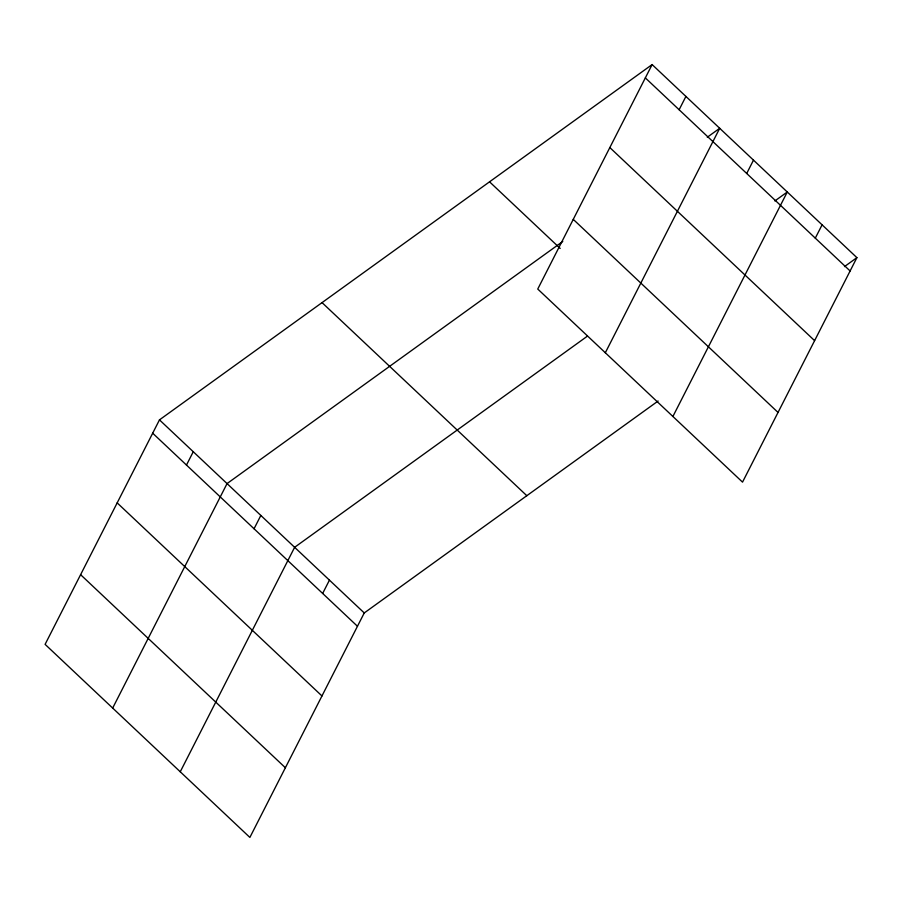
<?xml version="1.0" encoding="UTF-8"?>
<svg xmlns="http://www.w3.org/2000/svg" width="902" height="902" viewBox="0 0 902 902"><rect width="100%" height="100%" fill="white"/><g stroke="black" fill="none" stroke-linecap="round" stroke-linejoin="round"><path stroke-width="1.35" d="M652.123 64.572L537.75 289.046L742.526 482.13L856.9 257.645L652.123 64.572L159.474 419.87L45.1 644.355L249.877 837.428L364.25 612.954L658.11 401.018M186.477 465.06L193.265 451.733M112.671 708.07L227.056 483.585L562.769 241.465M254.048 528.775L260.836 515.448M180.253 771.785L294.627 547.311L587.36 336.187M322.645 593.448L329.444 580.133M679.127 109.751L685.915 96.424M605.321 352.761L719.706 128.287L707.281 137.239M746.698 173.466L753.486 160.139M672.903 416.476L787.277 192.002L774.863 200.954M815.295 238.151L822.094 224.823M844.486 266.609L856.9 257.645M645.336 77.888L850.112 270.972M609.831 147.567L814.607 340.652M573.255 219.366L778.031 412.44M489.549 181.821L560.198 248.433M322.048 302.621L526.824 495.705M159.474 419.87L364.25 612.954M152.686 433.197L357.463 626.27M117.181 502.876L321.958 695.961M80.605 574.675L285.382 767.749"/></g></svg>
